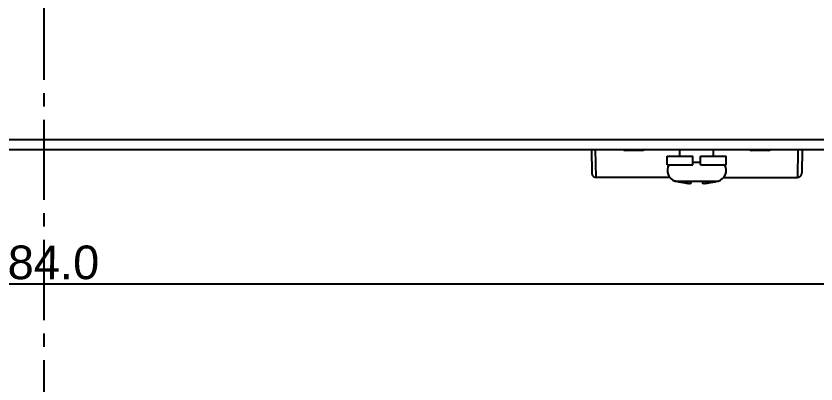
# Model space of a CAD drawing. Extents: x -425 to 6552, y -3049 to 3105.
# Drawn here: x 1342.2 to 1437.3, y -1591.1 to -1547.4 of the extents above; entities that cross this region are included whole.
import ezdxf

# ---------------------------------------------------------------- set-up
doc = ezdxf.new("R2010")
doc.units = 0
doc.header["$PDMODE"] = 3
doc.header["$PDSIZE"] = 1.5
doc.linetypes.add('CENTER', pattern=[17.8, 10.75, -2.35, 2.35, -2.35])
doc.linetypes.add('CENTER2', pattern=[28.575, 19.05, -3.175, 3.175, -3.175])
doc.layers.get('0').update_dxf_attribs({"linetype": 'CONTINUOUS'})
doc.layers.get('DEFPOINTS').update_dxf_attribs({"linetype": 'CONTINUOUS'})
doc.layers.add('3', color=112, linetype='CENTER')
doc.layers.add('DIM', color=1, linetype='CONTINUOUS')
doc.styles.add('OMI-1', font='arial.ttf', dxfattribs={"oblique": 1})
doc.dimstyles.new('1', dxfattribs={"dimtxt": 4, "dimasz": 2.5, "dimexe": 0.8, "dimexo": 0.3, "dimgap": 0.5, "dimtad": 1, "dimtoh": 1, "dimdec": 1, "dimzin": 0, "dimtxsty": 'OMI-1', "dimcen": 0, "dimclrd": 256, "dimclre": 256, "dimclrt": 256, "dimazin": 3, "dimtfac": 0.8, "dimtdec": 1, "dimtix": 1, "dimtmove": 0, "dimatfit": 3, "dimtolj": 1, "dimtzin": 0})

# ---------------------------------------------------------------- blocks, each defined once
blk = doc.blocks.new('*D6203')
at = {"layer": 'DEFPOINTS', "color": 0}
for p in [(1203.08, -1543.309), (1487.091, -1543.309), (1487.091, -1579.223)]:
    blk.add_point(p, dxfattribs=at)
at = {"layer": 'DIM'}
for p, q in [((1203.08, -1543.609), (1203.08, -1580.023)), ((1487.091, -1543.609), (1487.091, -1580.023)), ((1205.58, -1579.223), (1484.591, -1579.223))]:
    blk.add_line(p, q, dxfattribs=at)
for points in [[(1205.58, -1578.806), (1205.58, -1579.639), (1203.08, -1579.223)], [(1484.591, -1579.639), (1484.591, -1578.806), (1487.091, -1579.223)]]:
    blk.add_solid(points, dxfattribs=at)
at = {"layer": 'DIM', "insert": (1345.085, -1576.68), "char_height": 4, "attachment_point": 5, "style": 'OMI-1'}
blk.add_mtext('\\A1;284.0', dxfattribs=at)

msp = doc.modelspace()

# ---------------------------------------------------------------- linework, layer by layer
at = {"color": 7, "linetype": 'CONTINUOUS'}
for p, q in [((1214.28, -1562.049), (1476.891, -1562.049)), ((1213.08, -1563.249), (1478.091, -1563.249)), ((1410.574, -1563.249), (1410.623, -1566.058)), ((1411.123, -1566.549), (1411.074, -1563.249)), ((1421.088, -1564.049), (1421.088, -1563.249)), ((1425.089, -1564.049), (1425.089, -1563.249)), ((1435.103, -1563.249), (1435.054, -1566.549)), ((1435.603, -1563.249), (1435.554, -1566.058)), ((1416.574, -1563.349), (1414.602, -1563.349)), ((1419.588, -1564.049), (1422.638, -1564.049)), ((1419.588, -1565.049), (1419.588, -1564.049)), ((1422.638, -1565.049), (1422.638, -1564.049)), ((1423.538, -1564.049), (1426.589, -1564.049)), ((1423.538, -1565.049), (1423.538, -1564.049)), ((1426.589, -1565.049), (1426.589, -1564.049)), ((1431.575, -1563.349), (1429.603, -1563.349)), ((1419.588, -1565.049), (1422.638, -1565.049)), ((1422.638, -1564.749), (1423.538, -1564.749)), ((1423.538, -1565.049), (1426.589, -1565.049)), ((1419.879, -1566.549), (1411.123, -1566.549)), ((1420.538, -1566.988), (1425.639, -1566.988)), ((1420.616, -1567.01), (1420.538, -1566.988)), ((1420.616, -1567.01), (1420.699, -1567.01)), ((1422.416, -1567.215), (1422.452, -1567.01)), ((1422.452, -1567.01), (1423.725, -1567.01)), ((1423.725, -1567.01), (1423.761, -1567.215)), ((1425.478, -1567.01), (1425.561, -1567.01)), ((1425.561, -1567.01), (1425.639, -1566.988)), ((1425.561, -1567.01), (1425.639, -1566.988)), ((1426.298, -1566.549), (1435.054, -1566.549))]:
    msp.add_line(p, q, dxfattribs=at)
for points in [[(1410.623, -1566.058), (1410.626, -1566.102), (1410.633, -1566.147), (1410.644, -1566.192), (1410.659, -1566.236), (1410.678, -1566.277), (1410.702, -1566.318), (1410.728, -1566.356), (1410.759, -1566.391), (1410.792, -1566.424), (1410.828, -1566.453), (1410.867, -1566.478), (1410.907, -1566.5), (1410.949, -1566.518), (1410.992, -1566.532), (1411.036, -1566.541), (1411.08, -1566.547), (1411.123, -1566.549)], [(1435.054, -1566.549), (1435.097, -1566.547), (1435.141, -1566.541), (1435.185, -1566.532), (1435.228, -1566.518), (1435.27, -1566.5), (1435.31, -1566.478), (1435.349, -1566.453), (1435.385, -1566.424), (1435.418, -1566.391), (1435.448, -1566.356), (1435.475, -1566.318), (1435.499, -1566.277), (1435.518, -1566.236), (1435.533, -1566.192), (1435.544, -1566.147), (1435.551, -1566.102), (1435.554, -1566.058)]]:
    msp.add_lwpolyline(points, dxfattribs=at)
for centre, radius, start, end in [((1414.602, -1562.849), 0.5, 233.20022, 270), ((1416.574, -1562.849), 0.5, 270, 306.79978), ((1429.603, -1562.849), 0.5, 233.20022, 270), ((1431.575, -1562.849), 0.5, 270, 306.79978), ((1420.903, -1565.726), 1.314, 148.99069, 253.90839), ((1425.274, -1565.726), 1.314, 286.09161, 31.00931), ((1423.087, -1558.038), 9.284, 255.09536, 261.24511), ((1423.09, -1558.038), 9.284, 278.75489, 284.90464)]:
    msp.add_arc(centre, radius, start, end, dxfattribs=at)
for points, knots in [([(1421.674, -1567.215), (1421.767, -1567.229), (1421.939, -1567.251), (1422.144, -1567.263), (1422.278, -1567.26), (1422.34, -1567.253), (1422.378, -1567.243), (1422.4, -1567.235), (1422.414, -1567.223), (1422.416, -1567.215)], [0, 0, 0, 0, 0.372892, 0.688959, 0.811056, 0.90357, 0.93817, 0.965147, 1, 1, 1, 1]), ([(1423.761, -1567.215), (1423.763, -1567.223), (1423.777, -1567.235), (1423.799, -1567.243), (1423.837, -1567.253), (1423.899, -1567.26), (1424.033, -1567.263), (1424.237, -1567.251), (1424.41, -1567.229), (1424.503, -1567.215)], [0, 0, 0, 0, 0.034835, 0.0618, 0.096392, 0.188885, 0.310967, 0.627054, 1, 1, 1, 1])]:
    msp.add_open_spline(points, degree=3, knots=knots, dxfattribs=at)
at = {"layer": '3', "linetype": 'CENTER2', "ltscale": 0.5}
msp.add_line((1345.585, -1926.419), (1345.585, -1391.801), dxfattribs=at)

# ---------------------------------------------------------------- dimensions: what is measured, and where the dimension line sits
at = {"layer": 'DIM'}
dim = msp.add_linear_dim(base=(1487.091, -1579.223), p1=(1203.08, -1543.309), p2=(1487.091, -1543.309), dimstyle='1', dxfattribs=at)
dim.commit()
dim.dimension.update_dxf_attribs({"geometry": '*D6203', "text_midpoint": (1345.085, -1576.68)})

doc.saveas('drawing.dxf')
